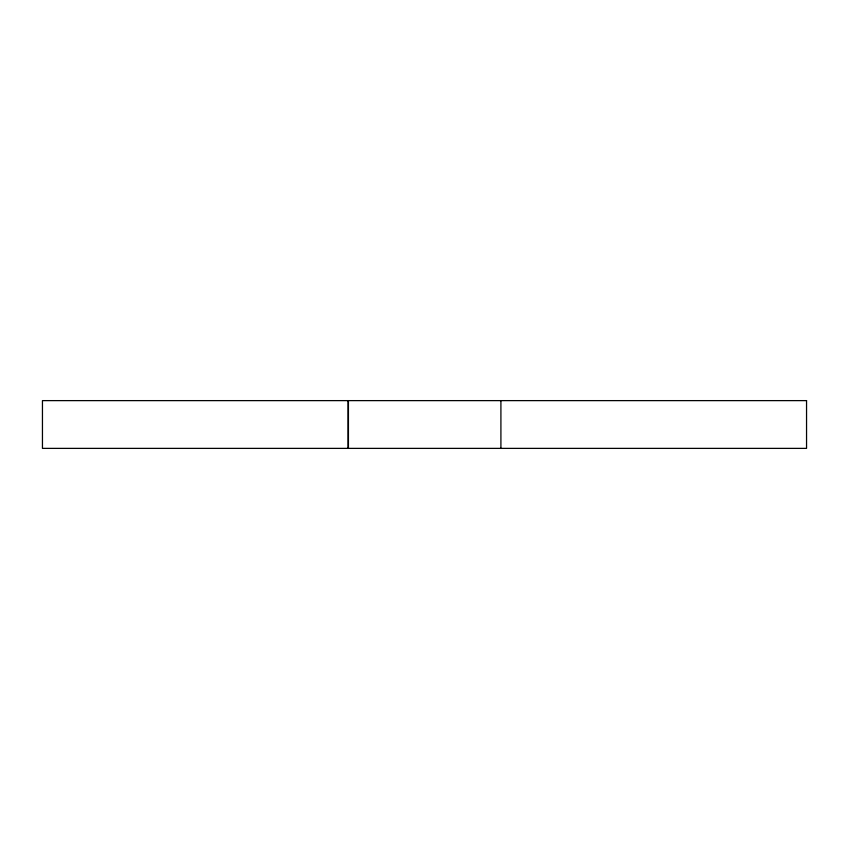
<?xml version="1.0" encoding="UTF-8"?>
<svg xmlns="http://www.w3.org/2000/svg" width="849" height="849" viewBox="0 0 849 849"><rect width="100%" height="100%" fill="white"/><g stroke="black" fill="none" stroke-linecap="round" stroke-linejoin="round"><path stroke-width="1.27" d="M500.91 400.622L500.91 448.378M348.43 400.622L348.43 448.378M348.09 400.622L348.09 448.378M806.55 400.622L42.45 400.622L42.45 448.378L806.55 448.378L806.55 400.622"/></g></svg>
